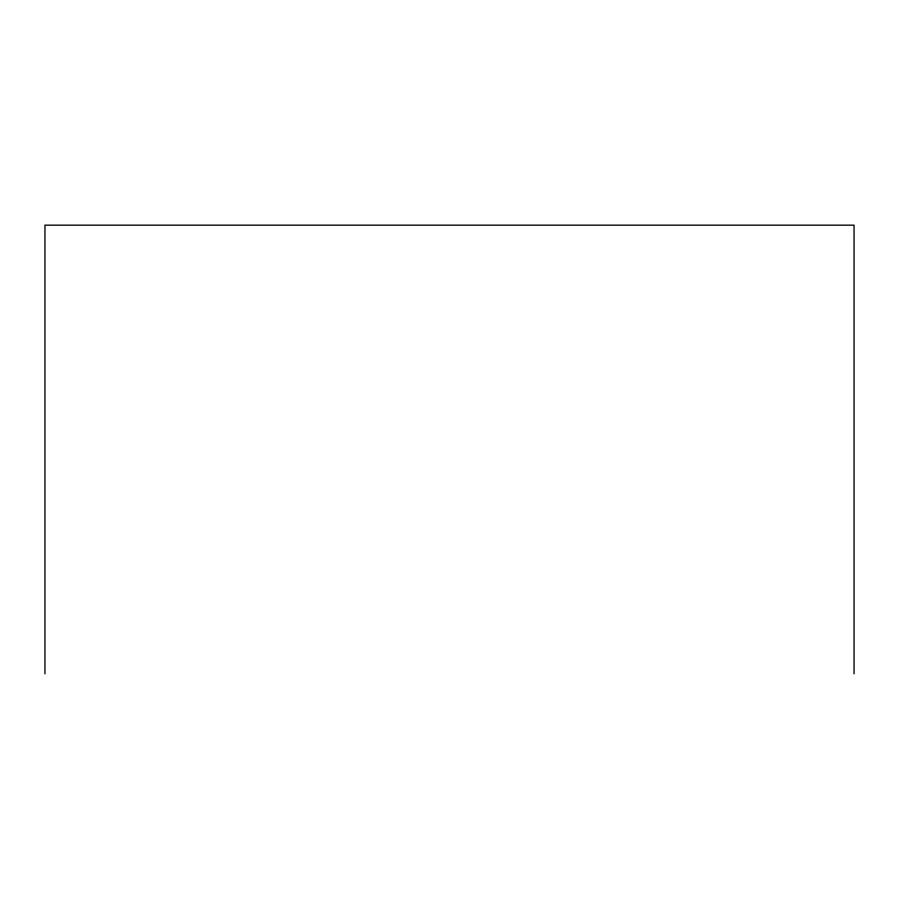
<?xml version="1.0" encoding="UTF-8"?>
<svg xmlns="http://www.w3.org/2000/svg" width="899" height="899" viewBox="0 0 899 899"><rect width="100%" height="100%" fill="white"/><g stroke="black" fill="none" stroke-linecap="round" stroke-linejoin="round"><path stroke-width="1.35" d="M854.05 673.834L854.05 225.166L44.95 225.166L44.95 673.834"/></g></svg>
